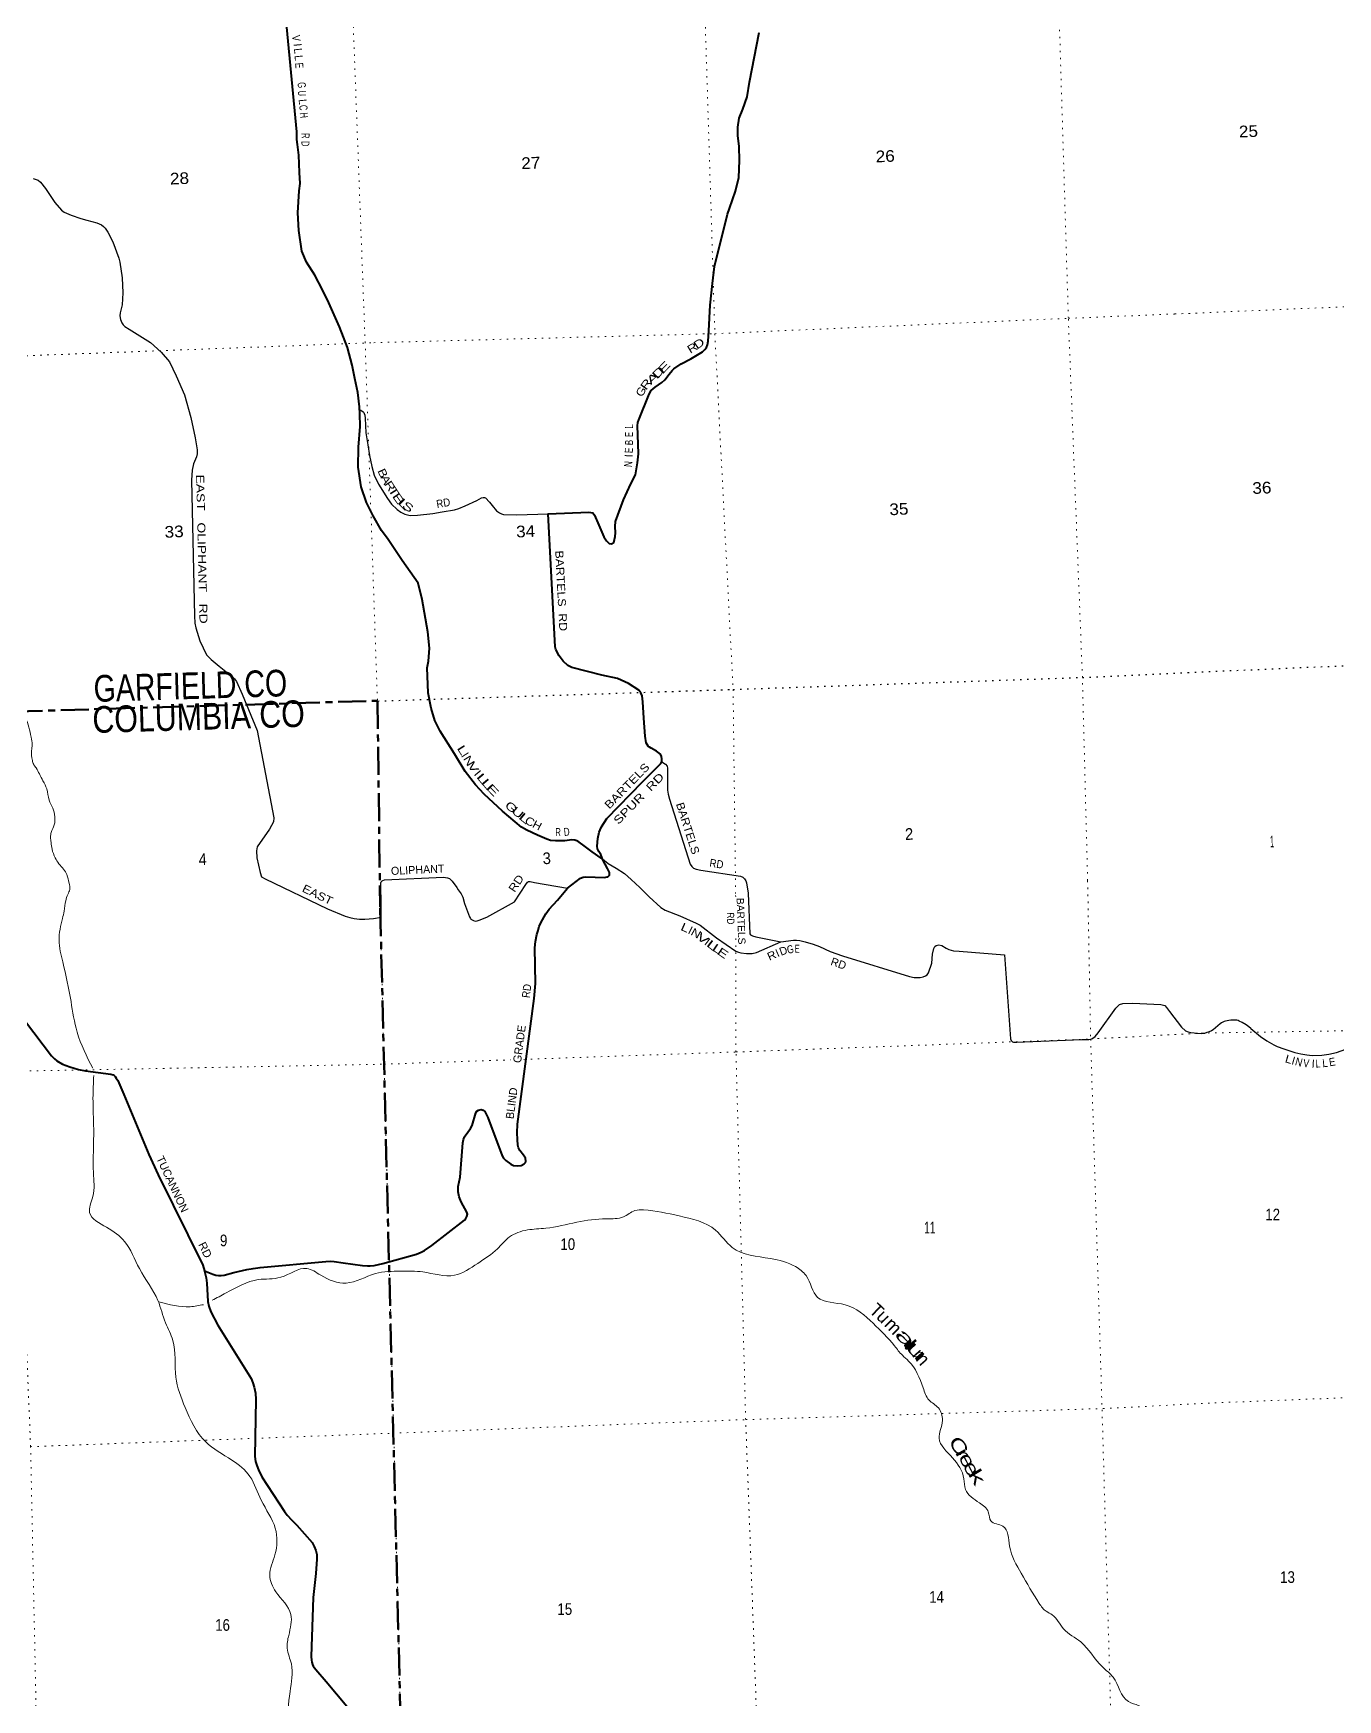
# Model space of a CAD drawing. Header units: feet. Extents: x 757852 to 1040949, y -536576 to -344549.
# Drawn here: x 836829 to 856373, y -408566 to -383585 of the extents above; entities that cross this region are included whole.
import ezdxf
from ezdxf.enums import TextEntityAlignment as Align

# ---------------------------------------------------------------- set-up
doc = ezdxf.new("R2010")
doc.units = ezdxf.units.FT
doc.header["$LTSCALE"] = 70
doc.linetypes.add('DOTTED', pattern=[1.5, 0.3, -1.2])
doc.linetypes.add('LONG_DASH_SHORT_DASH', pattern=[9.9, 6, -1.2, 1.5, -1.2])
for name, color, linetype, lineweight in [('11', 7, 'LONG_DASH_SHORT_DASH', 60), ('26', 7, 'Continuous', 40), ('29', 7, 'Continuous', 25), ('39', 7, 'Continuous', 13), ('6', 7, 'DOTTED', 25), ('7', 7, 'DOTTED', 13)]:
    doc.layers.add(name, color=color, linetype=linetype, lineweight=lineweight)
for name, color, linetype in [('12', 7, 'Continuous'), ('27', 7, 'Continuous'), ('30', 7, 'Continuous'), ('41', 7, 'Continuous')]:
    doc.layers.add(name, color=color, linetype=linetype)

msp = doc.modelspace()

# ---------------------------------------------------------------- linework, layer by layer
at = {"layer": '11'}
for points in [[(821352.88, -362101.08), (824848.61, -361957.25), (825206.68, -372751.6), (830444.05, -372606.31), (830976.3, -388627.03), (836403.81, -388426.79), (836545.8, -393753), (841985.67, -393590.61), (842025.22, -396681.75)], [(854734.37, -409534.98), (842365.34, -410283.76), (842025.12, -396677.81)]]:
    msp.add_lwpolyline(points, dxfattribs=at)
at = {"layer": '26'}
for points in [[(845353.61, -395960.51), (845338.53, -395949.11), (845203.93, -395854.23), (845100.26, -395778.16), (844986.31, -395696.5), (844943.21, -395679.19), (844895.04, -395676.21), (844795.09, -395688.45), (844650.51, -395690.52), (844579.32, -395683.17), (844520.88, -395665.81), (844383.79, -395607.23), (844225.38, -395531.95), (844145.54, -395484.54), (843858.27, -395247.3), (843584.19, -394989.39), (843453.86, -394851.47), (843300.62, -394649.44), (843138.86, -394386.81), (842923.65, -394048), (842844.6, -393888.46), (842788.42, -393699.8), (842744.69, -393472.42), (842730.96, -393099), (842750.71, -392995.62), (842766.75, -392803.92), (842738.21, -392555.79), (842653.64, -392074.76), (842595.02, -391827.89), (842353.65, -391488.18), (842143.56, -391175.3), (842047.38, -391038.59), (841921.49, -390816.68), (841822.69, -390617.75), (841738.59, -390386.03), (841693.89, -390088.31), (841699.43, -389790.49), (841726.6, -389481.7), (841722.41, -389286.84), (841718.18, -389186.48), (841693, -388970.38), (841644, -388761.31), (841605.29, -388557.84), (841535.96, -388295.34), (841416.38, -387984.69), (841258.66, -387627.38), (841159.95, -387430.46), (841046.26, -387212.05), (840919.47, -387016.31), (840850.1, -386848.31), (840804.98, -386540.56), (840791.81, -386275.69), (840812.04, -385945.08), (840825.44, -385833.93), (840816.49, -385669.42), (840807.59, -385410.41), (840784.78, -385250.51), (840777.68, -385178.54), (840778.75, -385059.75), (840628.36, -383493.67)], [(847260.82, -386208.65), (847352.37, -385949.43), (847402.08, -385746.27), (847411.48, -385492.52), (847402.6, -385281.76), (847383.55, -385115.67), (847382.4, -384993.07), (847404.81, -384857.41), (847461.4, -384722.32), (847523.99, -384538.72), (847558.9, -384318.08), (847704.27, -383572.01)], [(844681.88, -396577.94), (844833.06, -396398.66), (845025.7, -396249.8), (845066.49, -396234.31), (845107.26, -396230.29), (845388.9, -396238.55), (845426.4, -396230.33), (845436.7, -396228.49), (845459.84, -396205.4), (845463.44, -396186.98), (845462.16, -396165.09), (845431.46, -396104.05), (845361.78, -395976.28), (845332.32, -395897.09), (845302.21, -395850.1), (845283.39, -395812.94), (845274.67, -395768.82), (845285.9, -395653.73), (845308.04, -395562.15), (845323.04, -395523.57), (845340.89, -395480.51), (845421.97, -395354.44), (845957.9, -394805.89), (846001.75, -394761.01), (846169.31, -394589.08), (846231.13, -394530.18), (846245.82, -394500.05), (846245.82, -394460.39), (846239.39, -394426.1), (846225.38, -394393.69), (846165.18, -394347.97), (846088.27, -394303.92), (846060.41, -394287.84), (846040.04, -394273.91), (846011.26, -394223.74), (845994.83, -394119.88), (845975.47, -393851.25), (845959.14, -393606.63), (845951.32, -393516.47), (845931.8, -393470.1), (845899.46, -393430.18), (845748.64, -393331.97), (845580.62, -393254.59), (845347.51, -393206.08), (844896.75, -393094.35), (844838.61, -393062.83), (844766.8, -392996.38), (844705.71, -392914.93), (844658.26, -392822.87), (844646.46, -392781.15), (844542.5, -390790.87), (845154.24, -390765.13), (845183.71, -390767.14), (845210.82, -390772.8), (845236.41, -390807.92), (845303.01, -390957.94), (845374.64, -391131.87), (845415.37, -391192.49), (845457.17, -391230.94), (845490.23, -391237.64), (845525.6, -391216.21), (845538.46, -391172.27), (845548.11, -391129.4), (845553.03, -391074.09), (845549.06, -390979.76), (845549.94, -390905.32), (845670.79, -390578.52), (845781.32, -390340.62), (845849.95, -390205.03), (845880.53, -390024.79), (845894.92, -389889.46), (845888.93, -389604.19), (845879.16, -389467.87), (845885.79, -389417.63), (845899.51, -389378.54), (846056.19, -388995.94), (846088, -388940.31), (846146.22, -388891.62), (846243.72, -388821.16), (846290.16, -388778.99), (846354.89, -388693.83), (846400.81, -388637.67), (846425.8, -388612.43), (846535.33, -388541.46), (846680.79, -388464.97), (846857.16, -388359.02), (846891.96, -388325.28), (846914.71, -388294.27), (846929.74, -388253.65), (846938.9, -388200.76), (846948.35, -388043.52), (846970.39, -387660.55), (847002.82, -387333.45), (847034.28, -387078.77), (847232.29, -386294.3), (847260.82, -386208.65)], [(839393.94, -402139.11), (839516.1, -402188.58), (839562.2, -402201.16), (839605.32, -402205.25), (839643.93, -402205.35), (839685.84, -402201.16), (839835.2, -402163.02), (840029.49, -402117.29), (840123.79, -402100.51), (840229.34, -402085.45), (841212.56, -401998.23), (841275.24, -401993.58), (841338.11, -401997.77), (841473.13, -402015), (841761.39, -402058.58), (841835.07, -402063.54), (841876.64, -402062.77), (841933.22, -402056.48), (842065.14, -402025.33), (842570.28, -401884.58), (842640.44, -401857.29), (842690.73, -401830.03), (842800.29, -401757.87), (843288.51, -401378.51), (843307.85, -401351.97), (843324.61, -401324.71), (843332.99, -401286.97), (843324.87, -401256.23), (843237.82, -401101.14), (843207.26, -401029.07), (843192.94, -400950.24), (843194.69, -400873.91), (843224.89, -400731.61), (843264.89, -400217.61), (843273.1, -400170.35), (843290.03, -400129.55), (843300.51, -400112.78), (843381.42, -400004.7), (843403.19, -399959.71), (843456.6, -399770.11), (843476.53, -399741.65), (843497.49, -399726.97), (843540.25, -399720.19), (843568.73, -399726.97), (843591.78, -399747.94), (843637.6, -399838.63), (843851.67, -400410.56), (843874.67, -400446.16), (843908.2, -400483.9), (843981.49, -400539.65), (844023.45, -400557.29), (844077.93, -400563.58), (844136.16, -400557.02), (844184.8, -400534.23), (844201.56, -400513.26), (844207.1, -400491.57), (844201.56, -400448.26), (844174.95, -400400.45), (844117.88, -400332.55), (844098.88, -400293.1), (844090.5, -400253.26), (844082.32, -400167.16), (844080.03, -400066.65), (844085.79, -399937.71), (844333.12, -398052.31), (844350.83, -397828.27), (844344.41, -397295.54), (844353.49, -397198.28), (844373.1, -397093.15), (844391.21, -397032.64), (844410.07, -396971.83), (844456.17, -396875.38), (844508.56, -396783.13), (844555.71, -396717.09), (844681.88, -396577.94)], [(836712.8, -398398.53), (837099.19, -398914.42), (837145.84, -398961.11), (837181.39, -398989.24), (837266.66, -399038.9), (837373.85, -399079.03), (837503.51, -399120.3), (837609.09, -399138.83), (837988.22, -399188.23), (838023.87, -399200.5), (838040.62, -399210.08), (838053.77, -399223.24), (838071.72, -399250.77), (838092.64, -399281.93), (838182.21, -399492.67), (838557, -400391.1), (838701.05, -400699.77), (839366.73, -402052.85), (839393.94, -402139.11)], [(839393.94, -402139.11), (839400.72, -402160.58), (839419.86, -402244.37), (839428.87, -402323.01), (839444.99, -402595.2), (839458.14, -402665.7), (839490.13, -402753.74), (839593.09, -402949.84), (840091.94, -403752.47), (840119.65, -403813.59), (840135.66, -403878.95), (840155.54, -403971.58), (840161.95, -404064.41), (840147.96, -404921.89), (840156.73, -404994.98), (840175.85, -405053.1), (840202.19, -405119.46), (840253.63, -405224.23), (840590.96, -405743.08), (840634.18, -405801.33), (840701.02, -405877.14), (840775.11, -405949.6), (841005.24, -406210.29), (841038.35, -406269.74), (841059.88, -406327.19), (841074.24, -406391.83), (841078.59, -406461.89), (841063.93, -406673.24), (841023.85, -407034.22), (840990.5, -407916.76), (840995.5, -407974.61), (841002.46, -408005.34), (841012.03, -408036.46), (841023.99, -408065.18), (841059.76, -408112.23), (841218.21, -408293.83), (841681.91, -408847.18)]]:
    msp.add_lwpolyline(points, dxfattribs=at)
at = {"layer": '29'}
for points in [[(836828.32, -385760.55), (836899.24, -385787.62), (836933.71, -385814.28), (837013.05, -385913.53), (837152.3, -386118.8), (837251.73, -386237.27), (837289.65, -386267.93), (837393.42, -386309.73), (837542.29, -386361.78), (837631.72, -386386.16), (837780.17, -386428.18), (837848.41, -386456.95), (837882.22, -386478.84), (837903.98, -386505.41), (837946.63, -386563.94), (838019.08, -386709.68), (838111.89, -386957.12), (838126.8, -387018.05), (838158.5, -387252.75), (838169.98, -387477.47), (838157.45, -387656.95), (838128.18, -387772.8), (838124.82, -387821.9), (838132.4, -387873.16), (838154.65, -387927.35), (838174.07, -387955.85), (838200.38, -387979.08), (838265.19, -388020.39), (838582.95, -388218.15), (838745.83, -388364.11), (838866.5, -388509.84), (838969.73, -388718.63), (839094.31, -389004.95), (839190.93, -389342.71), (839252.09, -389649.79), (839281.76, -389829.51), (839282.12, -389889.19), (839274.04, -389932.38), (839230.22, -390036.77), (839206.29, -390136.31), (839198.34, -390281.42), (839245.99, -392318.3), (839246.28, -392426.04), (839262.19, -392497.67), (839321.98, -392691.11), (839425.22, -392899.91), (839459.1, -392939.42), (839492.61, -392973.48), (839615.26, -393070.87), (839787.15, -393209.98), (839840.89, -393261.76), (839873.5, -393301.17), (839958.46, -393490.75)], [(841719.16, -389236.69), (841736.73, -389236), (841753.18, -389242.17), (841770.66, -389257.59), (841779.91, -389266.85), (841788.14, -389283.3), (841796.36, -389309), (841801.67, -389355.89), (841812.89, -389574.59), (841840.48, -389752.38), (841867.39, -389914.12), (841898.39, -390077.7), (841936.7, -390207.54), (841999.98, -390342.86), (842135.56, -390556.33), (842195.2, -390641.29), (842279.31, -390725.22), (842334.39, -390764.66), (842394.67, -390792.75), (842477.56, -390812.41), (842584.31, -390810.91), (842812.28, -390785.23), (842954.79, -390760.68), (843139.44, -390729.25), (843203.35, -390708.94), (843299.54, -390666.21), (843473.08, -390588.53), (843542.9, -390549.96), (843569.22, -390543.8), (843589.11, -390543.8), (843604.1, -390550.85), (843664.67, -390615.43), (843701.35, -390665.39), (843770.93, -390742.9), (843813.8, -390774.6), (843845.62, -390790.52), (843875.75, -390798.81), (844074.83, -390802.5), (844542.5, -390790.87)], [(839958.46, -393490.75), (840181.8, -394036.34), (840434.42, -395344.74), (840426.84, -395403.37), (840367.31, -395516.46), (840183.58, -395781.57), (840172.08, -395842.37), (840178.4, -395944.65), (840229.99, -396167.69), (840246.74, -396231.32), (840300.24, -396261.25), (841235.4, -396710.51)], [(846245.82, -394505.45), (846303.03, -394539.23), (846327.15, -394570.2), (846332.66, -394602.85), (846332.53, -394930.53), (846343.08, -394992.75), (846359.84, -395064.57), (846670.31, -396040.16), (846693.66, -396075.03), (846721.9, -396099.23), (846761.38, -396114.89), (846830.96, -396128.77), (847425.14, -396221.06), (847460.55, -396236.48), (847486.44, -396260.39), (847504.37, -396288.3), (847514.33, -396320.19), (847540.82, -396475.15)], [(845354.54, -395961.21), (845444.37, -396029.11), (845562, -396102.58), (845687.44, -396180.55), (845786.06, -396270.1), (845915.66, -396389.31), (846054.21, -396530.26)], [(842038.08, -396677.34), (842034.09, -396321.86), (842040.06, -396303.95), (842053.97, -396290.02), (842063.92, -396284.05), (842091.72, -396277.04), (842975.14, -396235.86), (843032.3, -396246.25), (843062.12, -396256.2), (843084.75, -396274.45), (843103.88, -396295.99), (843173.48, -396391.5), (843195.35, -396423.33), (843240.2, -396486.4), (843264.95, -396534.75), (843291.42, -396631.4)], [(844036.55, -396604.05), (844208.56, -396343.93), (844233.33, -396311.91), (844249.23, -396301.96), (844271.11, -396299.97), (844335.96, -396313.6), (844833.94, -396397.98)], [(841235.4, -396710.51), (841503.37, -396820.52), (841572.83, -396841.24), (841638.45, -396853.18), (841717.99, -396865.12), (841796.75, -396867.22), (841926.78, -396857.16), (842042.11, -396833.28), (842038.08, -396677.34)], [(843291.42, -396631.4), (843364.45, -396829.31), (843378.37, -396857.16), (843386.33, -396865.12), (843402.23, -396877.06), (843422.12, -396887.01), (843447.97, -396892.98), (843477.79, -396890.99), (843509.73, -396881.33), (843621.94, -396833.38), (844036.55, -396604.05)], [(846054.21, -396530.26), (846232.96, -396691.72), (846297.26, -396729.32), (846516.59, -396816.28), (846760.71, -396924.33), (846818.63, -396954.39), (847066.42, -397146.36), (847354.33, -397343.21), (847395.28, -397361.91), (847430.93, -397371.42), (847515.35, -397380.8), (847602.05, -397378.56), (847666.67, -397364.35), (848027.29, -397205.06)], [(847540.82, -396475.15), (847563.94, -397083.69), (847575.91, -397100.31), (847604.43, -397114.58), (847655.35, -397131.33), (848027.29, -397205.06), (848219.98, -397181.17), (848266.32, -397181.17), (848312.35, -397184.74), (848395.86, -397202.57), (848515.89, -397240.61), (848610.94, -397276.29), (848769.04, -397348.54), (848954.9, -397413.57), (849957.73, -397726.52), (850026.25, -397737.65), (850064.27, -397740.03), (850116.56, -397740.03), (850164.1, -397730.51), (850197.37, -397716.25), (850223.51, -397697.22), (850243.65, -397669.97), (850291.06, -397525.78), (850300.8, -397390.72), (850322.1, -397305.62), (850337.59, -397273.91), (850358.98, -397257.26), (850398.3, -397251.11), (850442.17, -397262.02), (850505.74, -397300.31), (850544.36, -397319.1), (850616.79, -397337.33), (850701.01, -397346.96), (851381.91, -397397.66), (851471.52, -398658.33), (851482.11, -398685.14), (851499.99, -398703.03), (851516.08, -398708.4), (851566.16, -398706.61), (851682.4, -398703.03), (852537.22, -398670.82), (852642.73, -398667.24), (852688.74, -398661.23), (852741.09, -398624.3), (852785.32, -398568.02), (853047.48, -398200.36), (853104.04, -398144.3), (853155.05, -398126.85), (853302.77, -398122.57), (853723.09, -398146.62), (853781.39, -398160.95), (853809.91, -398187.11), (853852.2, -398249.5), (854033.39, -398483.63), (854093.92, -398536.69), (854134.32, -398555.72), (854167.85, -398566.24), (854327.38, -398581.33)], [(855071.1, -398503.91), (855039.69, -398476.96), (855001.29, -398450.02), (854939.45, -398414.1), (854896.07, -398392.13), (854881.11, -398386.14), (854861.66, -398380.17), (854829.25, -398377.16), (854773.89, -398378.17), (854742.48, -398382.15), (854694.1, -398392.14), (854673.66, -398398.12), (854652.72, -398407.1), (854631.77, -398419.08), (854612.32, -398434.06), (854542.5, -398495.93), (854506.11, -398521.87), (854480.67, -398537.84), (854446.27, -398553.8), (854414.84, -398565.79), (854374.95, -398577.76), (854327.38, -398581.33)], [(855071.1, -398503.91), (855214.84, -398624.82), (855310.42, -398691.34), (855414.31, -398749.55), (855464.19, -398772.41), (855563.91, -398807.75), (855730.14, -398861.8), (855819.5, -398882.58), (855908.83, -398899.22), (855991.95, -398907.54), (856133.24, -398903.38), (856241.3, -398888.82), (856353.49, -398861.8), (856565.44, -398786.96), (856598.67, -398778.65), (856656.85, -398778.65), (856702.57, -398786.97), (856752.44, -398811.9), (856793.99, -398841.01), (856839.7, -398890.91), (856864.64, -398932.48)]]:
    msp.add_lwpolyline(points, dxfattribs=at)
at = {"layer": '39'}
for points in [[(837266.91, -396853.42), (837288.77, -396744.19), (837314.35, -396588.28), (837344.55, -396494.52), (837375.52, -396418.82), (837365.53, -396324.73), (837330.03, -396197.54), (837282.35, -396115.1), (837212.61, -396033.58), (837156.65, -395945.45), (837108.95, -395814.75), (837094.61, -395712.8), (837087.3, -395634.69), (837096.37, -395563.93), (837141.86, -395451.43), (837148.74, -395328.48), (837119.17, -395199.03), (837065.88, -395078.62), (837028.77, -394913.29), (836973.38, -394790.95), (836918.76, -394686.68), (836872.83, -394598.13), (836834.53, -394547.46), (836813.86, -394486), (836801.5, -394335.71), (836812.07, -394252.83), (836797.05, -394134.83), (836716.51, -393844.65), (836688.63, -393755.34), (836659.66, -393639.93), (836616.96, -393484.89), (836572.87, -393392.24), (836541.4, -393313.13), (836531.58, -393223.06), (836486.42, -393152.58), (836400.8, -393075.75), (836328.71, -392986.29), (836262.81, -392900.59), (836230.28, -392843.65), (836236.44, -392799.15), (836272.6, -392751.38), (836291.62, -392678.19), (836278.55, -392606.36), (836285.44, -392531.67), (836279.04, -392427.38), (836240.06, -392360.66), (836071.86, -392088.24), (835958.74, -391835.62), (835908.7, -391696.98), (835838.42, -391555.16), (835759.81, -391453.91), (835635.22, -391310.36), (835551.16, -391213.83)], [(837266.91, -396853.42), (837213.66, -397180.56), (837270.18, -397505.95), (837393.45, -398100.19), (837484.25, -398556.97), (837718.22, -399100.41)], [(837734.07, -399207.64), (837722.47, -399547.01), (837733.29, -400012.34), (837730.07, -400666.8), (837719.41, -401024.43), (837670.89, -401264.82), (837926.65, -401483.53), (838196.24, -401695.78), (838417.92, -402104.24), (838696.02, -402583.18), (838808.98, -402916.81), (838919.7, -403180.26), (838965.4, -403732.81), (839102.17, -404184.11), (839411.61, -404702.2), (839801.45, -404972.86), (840074.2, -405221.13), (840244.04, -405577.05), (840454.01, -405995.92), (840448.7, -406395.53), (840370.1, -406699.11), (840462.27, -406947.09), (840687.85, -407289.19), (840655.67, -407601.33), (840631.74, -407794.79), (840695.4, -408029.62), (840674.56, -408445.78), (840629.24, -408975.12), (840642.98, -409594.91), (840689.67, -409737.95), (840959.27, -409950.2), (841048.77, -410240.42), (841161.67, -410572.04), (841080.02, -410717.15), (841116.82, -410864.51), (841438.93, -411024.91), (841524.66, -411196.82), (841551.67, -411414.75), (841702.63, -411618.72), (841863.63, -411710.96)], [(839506.57, -402578.78), (839715.59, -402468.55), (840198.76, -402268.57), (840534.72, -402233.83), (840925.73, -402100.99), (841135.62, -402202.73), (841516.59, -402321.12), (841953.44, -402178.8), (842333.49, -402142.66), (842666.91, -402154.17), (843139.97, -402203.4), (843487.42, -402025.78), (843781.42, -401807.7), (843962.32, -401629.35), (844231.84, -401524.45), (844507.86, -401497.63), (844972.49, -401408.63), (845416.23, -401356.42), (845670.14, -401328.3), (845843.71, -401234.48), (845973.79, -401224.33), (846506.32, -401313.83), (847050.82, -401527.39), (847301.84, -401786.39), (847872.94, -401952.95), (848249.96, -402073.47), (848406.76, -402209), (848579.66, -402534.71), (848992.5, -402646.07), (849412.65, -402923.79), (849732.37, -403260.9), (849851.28, -403403.66), (849944.29, -403489.03), (850161.76, -403891.61), (850249.82, -404073.48), (850390.01, -404191.48), (850450.14, -404378.25), (850400.52, -404646.78), (850602.45, -404939.46), (850770.96, -405253.26), (850796.18, -405415.05), (851005.2, -405615.16), (851137.88, -405749.46), (851176.37, -405886.73), (851357.43, -405965.3), (851457.22, -406263.22), (851632.73, -406671.14), (851899.91, -407122.32), (852006.03, -407241.4), (852095.95, -407292.74), (852265.2, -407504.15), (852522.26, -407700.74), (852849.2, -408075.76), (853008.59, -408229.28), (853236.88, -408593.37), (853393.38, -408656.66), (853641.86, -408961.9), (853909.58, -409178.22), (854255.32, -409261.6), (854464.15, -409267.02), (854544.9, -409282.53), (854694.67, -409386.17)], [(838708.45, -402603.21), (839178.44, -402674.27), (839376.19, -402644.18)]]:
    msp.add_spline(points, degree=3, dxfattribs=at)
at = {"layer": '6'}
for points in [[(854126.19, -393166.78), (857995.48, -392999.04), (860330.42, -392885.75)], [(841989.91, -393594.71), (847313.59, -393420.96), (852548.18, -393240.96), (854126.19, -393166.78)]]:
    msp.add_lwpolyline(points, dxfattribs=at)
at = {"layer": '7'}
for p, q in [((847352.42, -396532.45), (847352.32, -396482.54)), ((858224.35, -403970.37), (854533.04, -404116.31))]:
    msp.add_line(p, q, dxfattribs=at)
for points in [[(852625.99, -396287.14), (852548.18, -393240.96), (852337.37, -387857.03), (852176.08, -382551.44), (851989.43, -377168.5), (851805.36, -371751.27), (851559.46, -366392.94), (851380.38, -361094.13), (851182.88, -355739.8), (850925.3, -350589.49)], [(841983.94, -393583.75), (841800.26, -388225.91), (841599.07, -382831.52), (841379.27, -377520.35), (841188.95, -372145.61), (840974.83, -366826.16), (840749.93, -361489.06), (840565.56, -356160.32), (840358.23, -350984.56)], [(846672.15, -377588.93), (846876.33, -382758.31), (847040.64, -388087.9), (847313.59, -393420.96), (847352.32, -396482.54)], [(883240.99, -386666.65), (879318.72, -386741.23), (873865.79, -386964.3), (868460.61, -387282.08), (863048.68, -387312.62), (857727.92, -387631.24), (853926.51, -387792.74)], [(836408.11, -388430.64), (841928.71, -388222.52), (847038.35, -388087.64), (852337.37, -387857.03), (853926.51, -387792.74)], [(852625.99, -396287.14), (852671.48, -398661.47), (852842.66, -404220.08), (852997.72, -409640.51), (853070.38, -415013.76), (853213.56, -420386.58), (853466.23, -425723.8), (853718.3, -431059.07), (853834.24, -436332.39), (854010.02, -441342.88), (854034.27, -441978.55)], [(842025.12, -396677.81), (842082.73, -399040.28), (842228.49, -404564.49), (842365.34, -410283.76), (842372.37, -415571.79), (842591.76, -420817.75), (842849.6, -426136.76), (843140.62, -431426.61), (843397.5, -436715.54), (843676.96, -441957.59), (843696.37, -442359.5)], [(837492.76, -426189.73), (837305.73, -421089.76), (837087.68, -415885.91), (836901.85, -410245.47), (836787.6, -404773.37), (836557.36, -399124.3), (836579.77, -396874.9)], [(847691.73, -409510.21), (847502.49, -404367.35), (847356.9, -398856.1), (847353.6, -397147.27)], [(854327.09, -398573.45), (858122.91, -398510.33), (863406.96, -398355.15), (874134.47, -397851.55), (885957.54, -397482.63)], [(844177.35, -398966.67), (847356.9, -398856.1), (852671.48, -398661.47), (854327.09, -398573.45)], [(822698.4, -399707.58), (826018.28, -399633.14), (831325.1, -399446.79), (836566.01, -399144.1), (842086.31, -399039.39), (843980.38, -398973.52)], [(822889.44, -405046.97), (826078.68, -405114.97), (831429.62, -404928.87), (836787.6, -404773.37), (842214.29, -404571.17), (847502.49, -404367.35), (852860.12, -404201.46), (854533.04, -404116.31)]]:
    msp.add_lwpolyline(points, dxfattribs=at)

# ---------------------------------------------------------------- texts
at = {"layer": '12'}
for s, width, p in [('GARFIELD CO', 0.8, (837737.7, -393608.56)), ('COLUMBIA CO', 0.85, (837719.66, -394075.01))]:
    msp.add_text(s, height=400, rotation=1.71, dxfattribs=dict(at, width=width)).set_placement(p)
at = {"layer": '27'}
for s, rotation, width, p in [('V', 275.485, 0.85, (840709.27, -383662)), ('L', 275.485, 0.9, (840737.41, -383853.98)), ('L', 275.485, 0.9, (840745.78, -383958.52)), ('E', 275.485, 0.8, (840754.4, -384073.87)), ('G', 272.485, 0.65, (840791.02, -384363.59)), ('U', 273.485, 0.7, (840794.65, -384488.21)), ('L', 275.485, 0.9, (840807.54, -384617.75)), ('C', 274.485, 0.7, (840816.39, -384704.32)), ('H', 275.485, 0.7, (840824.25, -384818.89)), ('R', 270.641, 0.65, (840847.07, -385122.46)), ('D', 272.496, 0.7, (840846.78, -385243)), ('D', 34.658, 1.35, (846837.26, -388283.82)), ('R', 30.996, 1.25, (846733.77, -388351.48)), ('A', 43.264, 1.8, (846150, -388798.78)), ('D', 46.88, 1.6, (846235.63, -388710.73)), ('E', 45.852, 1.8, (846319.49, -388635.61)), ('G', 60.129, 1.15, (845985.36, -388984.82)), ('R', 53.367, 1.4, (846057.19, -388880.3)), ('L', 88.73, 0.8, (845814.96, -389478.41)), ('B', 88.8, 0.75, (845813.87, -389720.55)), ('E', 90.316, 0.7, (845813.82, -389598.81)), ('E', 87.651, 0.75, (845812.02, -389840.35)), ('N', 85.335, 0.75, (845800.69, -390047.04)), ('L', 302.423, 1.6, (843208.68, -394361.75)), ('N', 301.629, 1.3, (843303.11, -394522.61)), ('V', 301.629, 1.45, (843369.8, -394620.19)), ('I', 309.597, 1.2, (843439.61, -394712.86)), ('L', 309.833, 1.85, (843511.79, -394797.34)), ('L', 309.833, 1.85, (843582.54, -394878.53)), ('E', 313.858, 1.8, (843668.88, -394971.28)), ('G', 319.5, 1.4, (843949.72, -395231.39)), ('U', 320.449, 1.5, (844047.94, -395313.15)), ('L', 320.449, 1.85, (844151.94, -395398.85)), ('C', 332.128, 1.2, (844240.65, -395454.17)), ('H', 332.752, 1.1, (844351.34, -395511.78)), ('R', 0.613, 0.65, (844692.46, -395619.61)), ('D', 6.098, 0.75, (844827, -395613.96))]:
    msp.add_text(s, height=120, rotation=rotation, dxfattribs=dict(at, width=width)).set_placement(p, align=Align.CENTER)
for rotation, p in [(275.485, (840729.98, -383764.53)), (87.203, (845807.43, -389921.13)), (302.208, (843246.96, -394433.3))]:
    msp.add_text('I', height=120, rotation=rotation, dxfattribs=at).set_placement(p, align=Align.CENTER)
for s, rotation, width, p in [('BARTELS  RD', 272.99, 1.15, (844648.34, -391341.08)), ('BARTELS', 45.667, 1.2, (845459.85, -395222.83)), ('SPUR  RD', 45.667, 1.3, (845594.45, -395454.98)), ('RD', 82.527, 0.9, (844265.75, -398052.23)), ('RD', 296.196, 1.05, (839296.03, -401740.7))]:
    msp.add_text(s, height=120, rotation=rotation, dxfattribs=dict(at, width=width)).set_placement(p)
for s, rotation, p in [('GRADE', 82.527, (844134.66, -399026.98)), ('BLIND', 82.527, (844024.52, -399866.62)), ('TUCANNON', 295.018, (838666.99, -400450.23))]:
    msp.add_text(s, height=120, rotation=rotation, dxfattribs=at).set_placement(p)
at = {"layer": '30'}
for s, rotation, width, p in [('B', 295.062, 1.25, (842009.96, -390203.74)), ('A', 295.062, 1.25, (842057.23, -390301.12)), ('R', 302.421, 1.3, (842123.11, -390403.6)), ('T', 302.421, 1.6, (842177.49, -390487.84)), ('E', 305.068, 1.5, (842246.29, -390591.31)), ('L', 315.061, 2.1, (842339.21, -390686.11)), ('S', 324.395, 1.5, (842409.03, -390732.02)), ('L', 336.125, 1.35, (846572.11, -397047.54)), ('N', 330.571, 1.2, (846728.28, -397128.54)), ('V', 322.234, 1.6, (846822.71, -397200.89)), ('I', 322.234, 1.15, (846892.26, -397251.62)), ('L', 322.234, 1.8, (846965.56, -397306.89)), ('L', 325.639, 1.65, (847046.74, -397361.71)), ('E', 325.639, 1.45, (847126.95, -397422.3)), ('R', 23.832, 1.1, (847915.88, -397463.25)), ('G', 11, 0.8, (848182.98, -397374.89)), ('E', 358.948, 0.7, (848273.57, -397367.91)), ('L', 344.261, 1.15, (855623.68, -399022.26)), ('N', 345.261, 0.9, (855777.05, -399063.69)), ('E', 9.514, 0.9, (856300.85, -399063.32)), ('V', 353.353, 0.85, (855895.19, -399083.88)), ('L', 1.74, 0.8, (856080.17, -399088.55)), ('L', 5.127, 0.9, (856188.57, -399081.75))]:
    msp.add_text(s, height=120, rotation=rotation, dxfattribs=dict(at, width=width)).set_placement(p, align=Align.CENTER)
for s, height, rotation, width, p in [('EAST   OLIPHANT   RD', 120, 271.34, 1.3, (839267.59, -390200.27)), ('RD', 120, 9.774, 0.9, (842878.45, -390702.8)), ('BARTELS', 120, 287.653, 1.1, (846456.66, -395137.99)), ('RD', 120, 351.171, 0.9, (846953.93, -396077.03)), ('EAST', 120, 334.34, 1.15, (840844.73, -396446.34)), ('RD', 120, 56.524, 1.15, (844039.86, -396472.14)), ('BARTELS', 109.1, 272.176, 1.05, (847365.95, -396547.51)), ('RD', 109.1, 272.176, 0.85, (847219.79, -396766.54))]:
    msp.add_text(s, height=height, rotation=rotation, dxfattribs=dict(at, width=width)).set_placement(p)
for s, rotation, p in [('OLIPHANT', 2.669, (842189.6, -396202.4)), ('RD', 340.716, (848765.38, -397548.56))]:
    msp.add_text(s, height=120, rotation=rotation, dxfattribs=at).set_placement(p)
for s, rotation, p in [('I', 333.125, (846647.91, -397084.99)), ('I', 23.832, (848002.15, -397427.86)), ('D', 19.832, (848087.26, -397395.53)), ('I', 344.261, (855694.6, -399043.93)), ('I', 356.353, (856002.59, -399090.75))]:
    msp.add_text(s, height=120, rotation=rotation, dxfattribs=at).set_placement(p, align=Align.CENTER)
at = {"layer": '41'}
for s, rotation, p in [('T', 316.671, (849397.12, -402802.71)), ('u', 314.684, (849498.83, -402890.31)), ('m', 314.276, (849644.23, -403032.83)), ('m', 310.999, (850059.48, -403491.2))]:
    msp.add_text(s, height=200, rotation=rotation, dxfattribs=at).set_placement(p, align=Align.CENTER)
for s, rotation, width, p in [('a', 311.827, 2, (849822.46, -403208.4)), ('l', 309.758, 1.6, (849893.5, -403308.82)), ('u', 312.41, 2.1, (849989.93, -403400.84)), ('C', 306.988, 1.5, (850615.03, -404822.58)), ('r', 299.444, 1.65, (850670.56, -404923.59)), ('e', 297.028, 1.4, (850733.79, -405020.04)), ('e', 297.028, 1.4, (850798.21, -405144.18)), ('k', 300.692, 1.7, (850884.04, -405276.54))]:
    msp.add_text(s, height=200, rotation=rotation, dxfattribs=dict(at, width=width)).set_placement(p, align=Align.CENTER)
at = {"layer": '7'}
for s, rotation, width, p in [('25', 2.153, 1.1, (854896.06, -385146.27)), ('27', 2.409, 1.1, (844143.8, -385621.04)), ('26', 2.409, 1.1, (849454.06, -385520.3)), ('28', 2.409, 1.1, (838879.24, -385852.57)), ('36', 2.153, 1.1, (855097.14, -390490.69)), ('35', 2.409, 1.1, (849658.88, -390809.99)), ('33', 2.409, 1.1, (838799, -391148.21)), ('34', 2.409, 1.1, (844065.98, -391143.51)), ('2', 2.409, 0.95, (849893.44, -395678.35)), ('1', 2.153, 0.45, (855361.44, -395790)), ('4', 2.409, 0.95, (839307.75, -396058.53)), ('3', 2.409, 0.95, (844463.46, -396041.83))]:
    msp.add_text(s, height=175, rotation=rotation, dxfattribs=dict(at, width=width)).set_placement(p)
for s, width, p in [('11', 0.65, (850176.03, -401576.95)), ('12', 0.85, (855288.22, -401380.78)), ('9', 0.85, (839625.07, -401768.89)), ('10', 0.85, (844726.26, -401824.47)), ('13', 0.85, (855510.55, -406815.37)), ('15', 0.85, (844681.72, -407295.03)), ('14', 0.85, (850251.83, -407113.79)), ('16', 0.85, (839553.19, -407533.69))]:
    msp.add_text(s, height=175, dxfattribs=dict(at, width=width)).set_placement(p)

doc.saveas('drawing.dxf')
